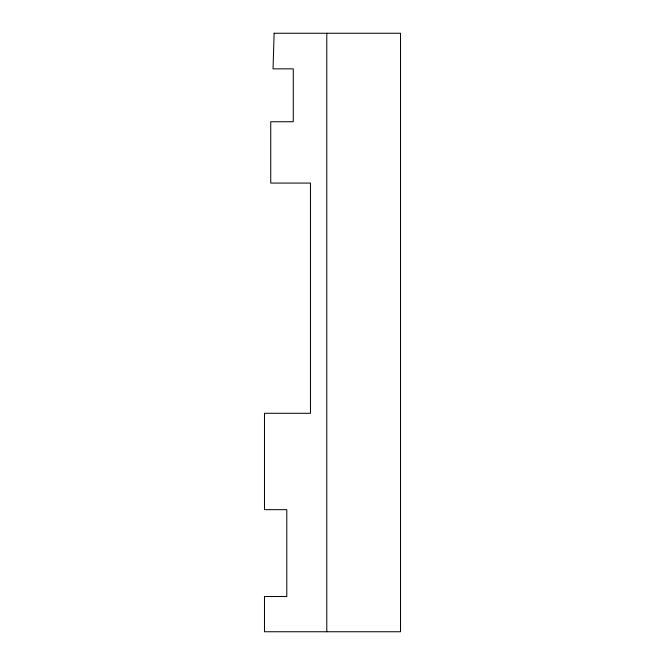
<?xml version="1.0" encoding="UTF-8"?>
<svg xmlns="http://www.w3.org/2000/svg" width="665" height="665" viewBox="0 0 665 665"><rect width="100%" height="100%" fill="white"/><g stroke="black" fill="none" stroke-linecap="round" stroke-linejoin="round"><path stroke-width="1" d="M326.781 33.25L326.781 631.75M274.121 33.25L273.041 68.852L293.273 68.852L293.273 121.745L270.738 121.745L270.738 183.066L310.472 183.066L310.472 413.289L264.479 413.289L264.479 509.664L286.79 509.664L286.79 596.522L264.479 596.522L264.479 631.75L400.521 631.75L400.521 33.25L274.121 33.25"/></g></svg>
